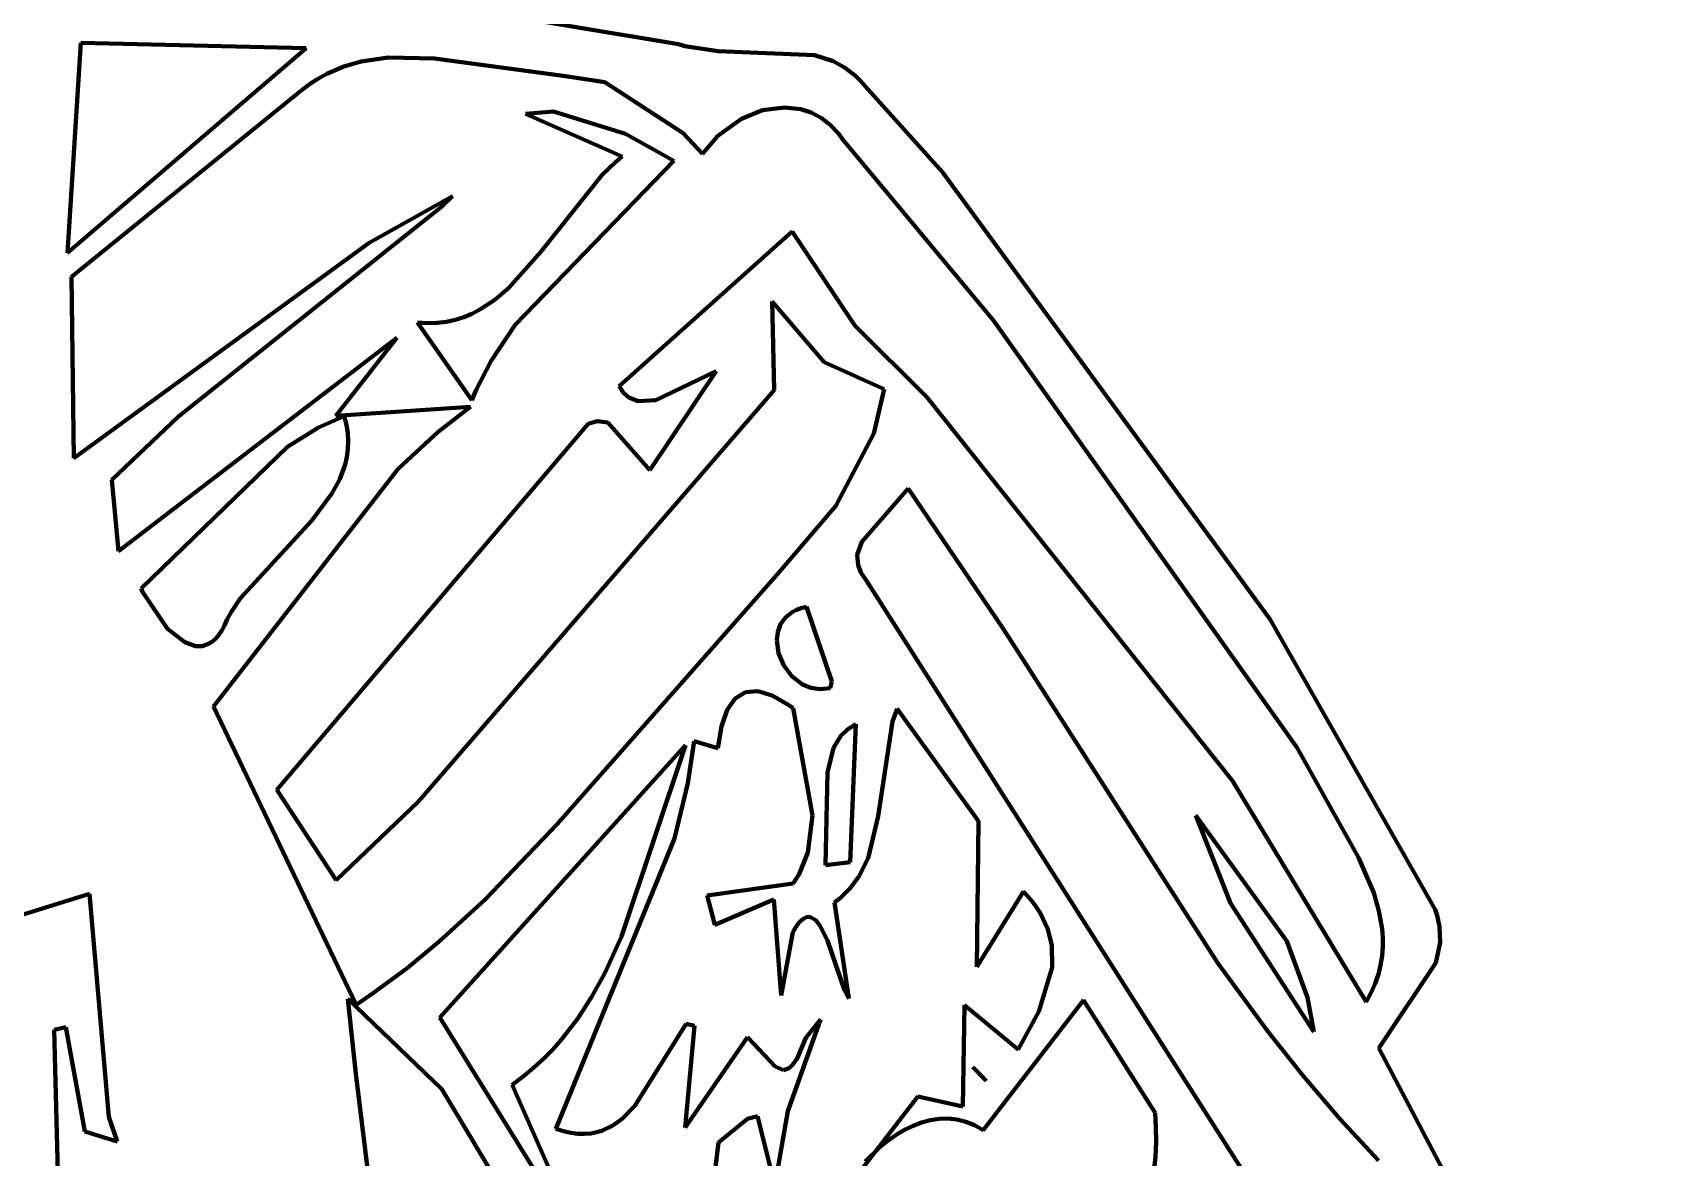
# Model space of a CAD drawing. Header units: millimetres. Extents: x 0 to 11.1, y 0 to 17.3.
# Drawn here: x 6.688 to 7.479, y 9.338 to 9.881 of the extents above; entities that cross this region are included whole.
import ezdxf

# ---------------------------------------------------------------- set-up
doc = ezdxf.new("R2010")
doc.units = ezdxf.units.MM
doc.layers.add('color#010101ff', color=7, linetype='CONTINUOUS', lineweight=100)
doc.layers.add('color#ffffffff', color=7, linetype='CONTINUOUS', lineweight=100)

msp = doc.modelspace()

# ---------------------------------------------------------------- linework, layer by layer
at = {"layer": 'color#010101ff'}
for p, q in [((6.90094, 9.89212), (6.99979, 9.87583)), ((6.71099, 9.87641), (6.7046, 9.775)), ((6.7046, 9.775), (6.81985, 9.87383)), ((6.81985, 9.87383), (6.71099, 9.87641)), ((6.99979, 9.87583), (7.00284, 9.87486)), ((7.00284, 9.87486), (7.01895, 9.87236)), ((7.01895, 9.87236), (7.06551, 9.87039)), ((6.83801, 9.86492), (6.82984, 9.86141)), ((6.84643, 9.86734), (6.83801, 9.86492)), ((6.85945, 9.86925), (6.84643, 9.86734)), ((6.88189, 9.86889), (6.85945, 9.86925)), ((6.9451, 9.86036), (6.88189, 9.86889)), ((7.06551, 9.87039), (7.07448, 9.86752)), ((7.07448, 9.86752), (7.08004, 9.86455)), ((7.08004, 9.86455), (7.0852, 9.86056)), ((6.82196, 9.8567), (6.81814, 9.85385)), ((6.82586, 9.85921), (6.82196, 9.8567)), ((6.82984, 9.86141), (6.82586, 9.85921)), ((6.96415, 9.85745), (6.9451, 9.86036)), ((7.00204, 9.83271), (6.96415, 9.85745)), ((7.0852, 9.86056), (7.08761, 9.85814)), ((7.08761, 9.85814), (7.08991, 9.85541)), ((6.81814, 9.85385), (6.70651, 9.76336)), ((7.08991, 9.85541), (7.12728, 9.81398)), ((6.92589, 9.84208), (6.93939, 9.84323)), ((6.97261, 9.82149), (6.92589, 9.84208)), ((6.93939, 9.84323), (6.97417, 9.83247)), ((7.04042, 9.84383), (7.03018, 9.83975)), ((7.05101, 9.84525), (7.04042, 9.84383)), ((7.05883, 9.84435), (7.05101, 9.84525)), ((7.06386, 9.84273), (7.05883, 9.84435)), ((7.06864, 9.84023), (7.06386, 9.84273)), ((7.07311, 9.83682), (7.06864, 9.84023)), ((6.97417, 9.83247), (6.99752, 9.81942)), ((7.01144, 9.82278), (7.00204, 9.83271)), ((7.03018, 9.83975), (7.01876, 9.83149)), ((7.0772, 9.83245), (7.07311, 9.83682)), ((7.07907, 9.82989), (7.0772, 9.83245)), ((7.01876, 9.83149), (7.01144, 9.82278)), ((7.15199, 9.74239), (7.07907, 9.82989)), ((6.99752, 9.81942), (6.92093, 9.74019)), ((6.96283, 9.81261), (6.96926, 9.81875)), ((6.96926, 9.81875), (6.97261, 9.82149)), ((6.93326, 9.77548), (6.96283, 9.81261)), ((7.12728, 9.81398), (7.28563, 9.59795)), ((6.85033, 9.7798), (6.89057, 9.80235)), ((6.89057, 9.80235), (6.88521, 9.79727)), ((6.88521, 9.79727), (6.7582, 9.696)), ((6.97102, 9.71057), (7.0547, 9.7853)), ((7.0547, 9.7853), (7.08489, 9.73997)), ((6.70756, 9.6759), (6.85033, 9.7798)), ((6.91776, 9.75811), (6.93326, 9.77548)), ((6.70651, 9.76336), (6.70756, 9.6759)), ((6.91099, 9.75236), (6.91776, 9.75811)), ((6.89602, 9.74397), (6.89997, 9.74562)), ((6.89997, 9.74562), (6.90377, 9.74758)), ((6.90377, 9.74758), (6.91099, 9.75236)), ((7.07011, 9.72221), (7.045, 9.75154)), ((7.045, 9.75154), (7.04593, 9.70869)), ((6.89995, 9.70389), (6.87369, 9.74137)), ((6.87369, 9.74137), (6.87853, 9.74106)), ((6.87853, 9.74106), (6.88318, 9.74119)), ((6.88318, 9.74119), (6.88763, 9.74173)), ((6.88763, 9.74173), (6.89191, 9.74267)), ((6.89191, 9.74267), (6.89602, 9.74397)), ((6.92093, 9.74019), (6.90933, 9.72284)), ((7.08489, 9.73997), (7.1199, 9.70515)), ((7.29875, 9.53597), (7.15199, 9.74239)), ((6.72914, 9.63102), (6.86371, 9.73388)), ((6.86371, 9.73388), (6.83428, 9.69634)), ((6.90933, 9.72284), (6.90206, 9.7088)), ((7.09907, 9.70917), (7.07011, 9.72221)), ((6.98594, 9.67006), (7.01794, 9.7178)), ((7.01794, 9.7178), (6.98877, 9.7038)), ((7.04593, 9.70869), (6.87405, 9.50997)), ((6.90206, 9.7088), (6.89995, 9.70389)), ((6.9732, 9.7074), (6.97102, 9.71057)), ((6.97576, 9.70518), (6.9732, 9.7074)), ((7.09418, 9.68769), (7.09907, 9.70917)), ((6.83428, 9.69634), (6.89929, 9.70068)), ((6.89929, 9.70068), (6.88364, 9.68858)), ((6.98021, 9.7034), (6.97576, 9.70518)), ((6.98877, 9.7038), (6.98021, 9.7034)), ((7.1199, 9.70515), (7.26744, 9.52002)), ((6.7582, 9.696), (6.72601, 9.66546)), ((6.80565, 9.51579), (6.95607, 9.69241)), ((6.82591, 9.69061), (6.8108, 9.68133)), ((6.83824, 9.69609), (6.82591, 9.69061)), ((6.83933, 9.69195), (6.83824, 9.69609)), ((6.83999, 9.68792), (6.83933, 9.69195)), ((6.95607, 9.69241), (6.96054, 9.69365)), ((6.96054, 9.69365), (6.96569, 9.69302)), ((6.96569, 9.69302), (6.98594, 9.67006)), ((6.84022, 9.68399), (6.83999, 9.68792)), ((6.84007, 9.68015), (6.84022, 9.68399)), ((6.88364, 9.68858), (6.86436, 9.67074)), ((7.07586, 9.65277), (7.09418, 9.68769)), ((6.8108, 9.68133), (6.7401, 9.61286)), ((6.8387, 9.67275), (6.83956, 9.67641)), ((6.83956, 9.67641), (6.84007, 9.68015)), ((6.86436, 9.67074), (6.77517, 9.55596)), ((6.83606, 9.66566), (6.8387, 9.67275)), ((6.72601, 9.66546), (6.72914, 9.63102)), ((6.82253, 9.64577), (6.83235, 9.65883)), ((6.83235, 9.65883), (6.83606, 9.66566)), ((7.11072, 9.66115), (7.08835, 9.63553)), ((7.15684, 9.59333), (7.11072, 9.66115)), ((7.0474, 9.61976), (7.07586, 9.65277)), ((6.78802, 9.60802), (6.82253, 9.64577)), ((7.08835, 9.63553), (7.08617, 9.62919)), ((7.08617, 9.62919), (7.08651, 9.62414)), ((6.94092, 9.49903), (7.0474, 9.61976)), ((7.08651, 9.62414), (7.0879, 9.62061)), ((7.0879, 9.62061), (7.09036, 9.61693)), ((6.7401, 9.61286), (6.74078, 9.61128)), ((6.74078, 9.61128), (6.75293, 9.59346)), ((7.09036, 9.61693), (7.47941, 9.00779)), ((6.78361, 9.60143), (6.78802, 9.60802)), ((7.05673, 9.60261), (7.05469, 9.60156)), ((7.05905, 9.60346), (7.05673, 9.60261)), ((7.06165, 9.60408), (7.05905, 9.60346)), ((7.07378, 9.56795), (7.06165, 9.60408)), ((6.77909, 9.5926), (6.78045, 9.59513)), ((6.78045, 9.59513), (6.78174, 9.59806)), ((6.78174, 9.59806), (6.78361, 9.60143)), ((7.04909, 9.59563), (7.04774, 9.59191)), ((7.05139, 9.59889), (7.04909, 9.59563)), ((7.05469, 9.60156), (7.05139, 9.59889)), ((7.28563, 9.59795), (7.36534, 9.45785)), ((6.75293, 9.59346), (6.76121, 9.58694)), ((6.76121, 9.58694), (6.76636, 9.58515)), ((6.77304, 9.5863), (6.77463, 9.58735)), ((6.77463, 9.58735), (6.77617, 9.58874)), ((6.77617, 9.58874), (6.77766, 9.59048)), ((6.77766, 9.59048), (6.77909, 9.5926)), ((7.04774, 9.59191), (7.04727, 9.58791)), ((7.04727, 9.58791), (7.0481, 9.58171)), ((7.26041, 9.43196), (7.15684, 9.59333)), ((6.76636, 9.58515), (6.76975, 9.58516)), ((6.76975, 9.58516), (6.77304, 9.5863)), ((7.0481, 9.58171), (7.05058, 9.57574)), ((7.05058, 9.57574), (7.05451, 9.57053)), ((7.03808, 9.56328), (7.03213, 9.56281)), ((7.04505, 9.56123), (7.03808, 9.56328)), ((7.05451, 9.57053), (7.0597, 9.56661)), ((7.0597, 9.56661), (7.06375, 9.56497)), ((7.06375, 9.56497), (7.06822, 9.56429)), ((7.06822, 9.56429), (7.07302, 9.56474)), ((7.07302, 9.56474), (7.07378, 9.56795)), ((6.77517, 9.55596), (6.84398, 9.41195)), ((7.02722, 9.55984), (7.02335, 9.55435)), ((7.03213, 9.56281), (7.02722, 9.55984)), ((7.05306, 9.55666), (7.04505, 9.56123)), ((7.05522, 9.55513), (7.05306, 9.55666)), ((7.06449, 9.50339), (7.05522, 9.55513)), ((7.02335, 9.55435), (7.0205, 9.54635)), ((7.0855, 9.54738), (7.08145, 9.54492)), ((7.0827, 9.48072), (7.0855, 9.54738)), ((7.10312, 9.54868), (7.09628, 9.50307)), ((7.10537, 9.55489), (7.10312, 9.54868)), ((7.14475, 9.50061), (7.10537, 9.55489)), ((7.0205, 9.54635), (7.0187, 9.53583)), ((7.07822, 9.54178), (7.07472, 9.53596)), ((7.08145, 9.54492), (7.07822, 9.54178)), ((7.00311, 9.5372), (6.88441, 9.4058)), ((6.97216, 9.44482), (7.00311, 9.5372)), ((7.00739, 9.53922), (7.00428, 9.51885)), ((7.0187, 9.53583), (7.00739, 9.53922)), ((7.07472, 9.53596), (7.07173, 9.52404)), ((7.32831, 9.48297), (7.29875, 9.53597)), ((7.07173, 9.52404), (7.07076, 9.47939)), ((6.83429, 9.47213), (6.80565, 9.51579)), ((7.00428, 9.51885), (6.99784, 9.49223)), ((7.26744, 9.52002), (7.33208, 9.41332)), ((6.87405, 9.50997), (6.83429, 9.47213)), ((7.06224, 9.4855), (7.06449, 9.50339)), ((7.09628, 9.50307), (7.09137, 9.48279)), ((7.14395, 9.43024), (7.14475, 9.50061)), ((7.24973, 9.50324), (7.26643, 9.461)), ((7.29362, 9.44266), (7.24973, 9.50324)), ((6.90631, 9.46273), (6.94092, 9.49903)), ((6.99784, 9.49223), (6.94044, 9.35195)), ((7.05812, 9.47505), (7.06224, 9.4855)), ((7.07076, 9.47939), (7.0827, 9.48072)), ((7.09137, 9.48279), (7.08693, 9.47379)), ((7.33567, 9.46596), (7.32831, 9.48297)), ((7.01356, 9.46466), (7.05515, 9.47045)), ((7.05515, 9.47045), (7.05812, 9.47505)), ((7.08295, 9.46838), (7.07799, 9.46353)), ((7.08693, 9.47379), (7.08295, 9.46838)), ((6.71511, 9.46546), (6.64417, 9.4434)), ((6.72446, 9.35778), (6.71511, 9.46546)), ((6.88417, 9.4424), (6.90631, 9.46273)), ((7.01736, 9.4506), (7.01356, 9.46466)), ((7.04578, 9.46281), (7.01736, 9.4506)), ((7.04944, 9.41641), (7.04578, 9.46281)), ((7.07799, 9.46353), (7.07511, 9.46135)), ((7.07511, 9.46135), (7.0821, 9.41501)), ((7.16646, 9.46659), (7.14395, 9.43024)), ((7.17101, 9.46147), (7.16646, 9.46659)), ((7.17459, 9.45629), (7.17101, 9.46147)), ((7.26643, 9.461), (7.3068, 9.39881)), ((7.33819, 9.45734), (7.33567, 9.46596)), ((7.0591, 9.45266), (7.05777, 9.45126)), ((7.06038, 9.45362), (7.0591, 9.45266)), ((7.06161, 9.45417), (7.06038, 9.45362)), ((7.0628, 9.45433), (7.06161, 9.45417)), ((7.06394, 9.45413), (7.0628, 9.45433)), ((7.0661, 9.45275), (7.06394, 9.45413)), ((7.0681, 9.45028), (7.0661, 9.45275)), ((7.17829, 9.44845), (7.17459, 9.45629)), ((7.33971, 9.44866), (7.33819, 9.45734)), ((7.36534, 9.45785), (7.36631, 9.45508)), ((7.36631, 9.45508), (7.36753, 9.44968)), ((6.96412, 9.42717), (6.97216, 9.44482)), ((7.05494, 9.44701), (7.04944, 9.41641)), ((7.05638, 9.44938), (7.05494, 9.44701)), ((7.05777, 9.45126), (7.05638, 9.44938)), ((7.07171, 9.44289), (7.0681, 9.45028)), ((7.18017, 9.44052), (7.17829, 9.44845)), ((7.34003, 9.44429), (7.33971, 9.44866)), ((7.34003, 9.43991), (7.34003, 9.44429)), ((7.36753, 9.44968), (7.36778, 9.44194)), ((6.86864, 9.42964), (6.88417, 9.4424)), ((7.07999, 9.41895), (7.07171, 9.44289)), ((7.18023, 9.42989), (7.18017, 9.44052)), ((7.30368, 9.41538), (7.29362, 9.44266)), ((7.33969, 9.43551), (7.34003, 9.43991)), ((7.36778, 9.44194), (7.3656, 9.4322)), ((6.8524, 9.41764), (6.86864, 9.42964)), ((7.17387, 9.4086), (7.18023, 9.42989)), ((7.28459, 9.39893), (7.26041, 9.43196)), ((7.3379, 9.42668), (7.33899, 9.4311)), ((7.3656, 9.4322), (7.33816, 9.39096)), ((7.33899, 9.4311), (7.33969, 9.43551)), ((6.95797, 9.41593), (6.96412, 9.42717)), ((7.33447, 9.41778), (7.3364, 9.42224)), ((7.3364, 9.42224), (7.3379, 9.42668)), ((6.83998, 9.41478), (6.84389, 9.3786)), ((6.8855, 9.37113), (6.83998, 9.41478)), ((6.84398, 9.41195), (6.8524, 9.41764)), ((6.95105, 9.40523), (6.95797, 9.41593)), ((7.0814, 9.41608), (7.07999, 9.41895)), ((7.0821, 9.41501), (7.0814, 9.41608)), ((7.19543, 9.41412), (7.14703, 9.35143)), ((7.23002, 9.35983), (7.19543, 9.41412)), ((7.3068, 9.39881), (7.30368, 9.41538)), ((7.33208, 9.41332), (7.33447, 9.41778)), ((6.88441, 9.4058), (6.9564, 9.2898)), ((6.94328, 9.39516), (6.95105, 9.40523)), ((7.06838, 9.40486), (7.0526, 9.36055)), ((7.06135, 9.39593), (7.06838, 9.40486)), ((7.13713, 9.36279), (7.13798, 9.41171)), ((7.13798, 9.41171), (7.16391, 9.39027)), ((7.16391, 9.39027), (7.17387, 9.4086)), ((6.69816, 9.39982), (6.70372, 9.40119)), ((6.70212, 9.23827), (6.69816, 9.39982)), ((6.70372, 9.40119), (6.71295, 9.3507)), ((6.97868, 9.36309), (7.00346, 9.4028)), ((7.00746, 9.40176), (7.00305, 9.35262)), ((7.00346, 9.4028), (7.00746, 9.40176)), ((7.30154, 9.37756), (7.28459, 9.39893)), ((6.93453, 9.3858), (6.93903, 9.39038)), ((6.93903, 9.39038), (6.94328, 9.39516)), ((7.00305, 9.35262), (7.03307, 9.39636)), ((7.03307, 9.39636), (7.04652, 9.38209)), ((7.05705, 9.38593), (7.06135, 9.39593)), ((7.33816, 9.39096), (7.37528, 9.32033)), ((6.9247, 9.37725), (6.92975, 9.38142)), ((6.92975, 9.38142), (6.93453, 9.3858)), ((7.04652, 9.38209), (7.05057, 9.3803)), ((7.05057, 9.3803), (7.05321, 9.3813)), ((7.05321, 9.3813), (7.05508, 9.3831)), ((7.05508, 9.3831), (7.05705, 9.38593)), ((7.14203, 9.38188), (7.14581, 9.37796)), ((7.14846, 9.37521), (7.14203, 9.38188)), ((6.84389, 9.3786), (6.87527, 9.12505)), ((6.91934, 9.37331), (6.9247, 9.37725)), ((6.9564, 9.2898), (6.91934, 9.37331)), ((7.14581, 9.37796), (7.14846, 9.37521)), ((7.31928, 9.3568), (7.30154, 9.37756)), ((7.05109, 9.09548), (6.8855, 9.37113)), ((7.03912, 9.26907), (7.1154, 9.36757)), ((7.1154, 9.36757), (7.13713, 9.36279)), ((6.72851, 9.34585), (6.72446, 9.35778)), ((6.97259, 9.35683), (6.97868, 9.36309)), ((7.03793, 9.35814), (7.03306, 9.35691)), ((7.04632, 9.32469), (7.03793, 9.35814)), ((7.0526, 9.36055), (7.04632, 9.32469)), ((7.23045, 9.35269), (7.23002, 9.35983)), ((6.71295, 9.3507), (6.72851, 9.34585)), ((6.94044, 9.35195), (6.94419, 9.35083)), ((6.94419, 9.35083), (6.94775, 9.35008)), ((6.94775, 9.35008), (6.95113, 9.34968)), ((6.95113, 9.34968), (6.95433, 9.3496)), ((6.95433, 9.3496), (6.95737, 9.34984)), ((6.95737, 9.34984), (6.96025, 9.35037)), ((6.96025, 9.35037), (6.96298, 9.35118)), ((6.96298, 9.35118), (6.96803, 9.35356)), ((6.96803, 9.35356), (6.97259, 9.35683)), ((7.03306, 9.35691), (7.01904, 9.34548)), ((7.10897, 9.35149), (7.10495, 9.34909)), ((7.11308, 9.35351), (7.10897, 9.35149)), ((7.11725, 9.35509), (7.11308, 9.35351)), ((7.12147, 9.35622), (7.11725, 9.35509)), ((7.12572, 9.35686), (7.12147, 9.35622)), ((7.13, 9.35696), (7.12572, 9.35686)), ((7.13428, 9.35651), (7.13, 9.35696)), ((7.13856, 9.35546), (7.13428, 9.35651)), ((7.14281, 9.35378), (7.13856, 9.35546)), ((7.14703, 9.35143), (7.14281, 9.35378)), ((7.23052, 9.34564), (7.23045, 9.35269)), ((7.33793, 9.33676), (7.31928, 9.3568)), ((7.01904, 9.34548), (7.01648, 9.32415)), ((7.09719, 9.34326), (7.08992, 9.33628)), ((7.10101, 9.34634), (7.09719, 9.34326)), ((7.10495, 9.34909), (7.10101, 9.34634)), ((7.23026, 9.33868), (7.23052, 9.34564)), ((7.22878, 9.32501), (7.23026, 9.33868))]:
    msp.add_line(p, q, dxfattribs=at)
at = {"layer": 'color#ffffffff'}
for p, q in [((6.99979, 9.87583), (6.90094, 9.89212)), ((6.7046, 9.775), (6.71099, 9.87641)), ((6.81985, 9.87383), (6.7046, 9.775)), ((6.71099, 9.87641), (6.81985, 9.87383)), ((7.00284, 9.87486), (6.99979, 9.87583)), ((7.01895, 9.87236), (7.00284, 9.87486)), ((7.06551, 9.87039), (7.01895, 9.87236)), ((6.82984, 9.86141), (6.83801, 9.86492)), ((6.83801, 9.86492), (6.84643, 9.86734)), ((6.84643, 9.86734), (6.85945, 9.86925)), ((6.85945, 9.86925), (6.88189, 9.86889)), ((6.88189, 9.86889), (6.9451, 9.86036)), ((7.07448, 9.86752), (7.06551, 9.87039)), ((7.08004, 9.86455), (7.07448, 9.86752)), ((7.0852, 9.86056), (7.08004, 9.86455)), ((6.81814, 9.85385), (6.82196, 9.8567)), ((6.82196, 9.8567), (6.82586, 9.85921)), ((6.82586, 9.85921), (6.82984, 9.86141)), ((6.9451, 9.86036), (6.96415, 9.85745)), ((6.96415, 9.85745), (7.00204, 9.83271)), ((7.08761, 9.85814), (7.0852, 9.86056)), ((7.08991, 9.85541), (7.08761, 9.85814)), ((6.70651, 9.76336), (6.81814, 9.85385)), ((7.12728, 9.81398), (7.08991, 9.85541)), ((6.93939, 9.84323), (6.92589, 9.84208)), ((6.92589, 9.84208), (6.97261, 9.82149)), ((6.97417, 9.83247), (6.93939, 9.84323)), ((7.03018, 9.83975), (7.04042, 9.84383)), ((7.04042, 9.84383), (7.05101, 9.84525)), ((7.05101, 9.84525), (7.05883, 9.84435)), ((7.05883, 9.84435), (7.06386, 9.84273)), ((7.06386, 9.84273), (7.06864, 9.84023)), ((7.06864, 9.84023), (7.07311, 9.83682)), ((6.99752, 9.81942), (6.97417, 9.83247)), ((7.00204, 9.83271), (7.01144, 9.82278)), ((7.01876, 9.83149), (7.03018, 9.83975)), ((7.07311, 9.83682), (7.0772, 9.83245)), ((7.0772, 9.83245), (7.07907, 9.82989)), ((7.01144, 9.82278), (7.01876, 9.83149)), ((7.07907, 9.82989), (7.15199, 9.74239)), ((6.92093, 9.74019), (6.99752, 9.81942)), ((6.96926, 9.81875), (6.96283, 9.81261)), ((6.97261, 9.82149), (6.96926, 9.81875)), ((6.96283, 9.81261), (6.93326, 9.77548)), ((7.28563, 9.59795), (7.12728, 9.81398)), ((6.89057, 9.80235), (6.85033, 9.7798)), ((6.88521, 9.79727), (6.89057, 9.80235)), ((6.7582, 9.696), (6.88521, 9.79727)), ((7.0547, 9.7853), (6.97102, 9.71057)), ((7.08489, 9.73997), (7.0547, 9.7853)), ((6.85033, 9.7798), (6.70756, 9.6759)), ((6.93326, 9.77548), (6.91776, 9.75811)), ((6.70756, 9.6759), (6.70651, 9.76336)), ((6.91776, 9.75811), (6.91099, 9.75236)), ((6.89997, 9.74562), (6.89602, 9.74397)), ((6.90377, 9.74758), (6.89997, 9.74562)), ((6.91099, 9.75236), (6.90377, 9.74758)), ((7.04593, 9.70869), (7.045, 9.75154)), ((7.045, 9.75154), (7.07011, 9.72221)), ((6.87853, 9.74106), (6.87369, 9.74137)), ((6.87369, 9.74137), (6.89995, 9.70389)), ((6.88318, 9.74119), (6.87853, 9.74106)), ((6.88763, 9.74173), (6.88318, 9.74119)), ((6.89191, 9.74267), (6.88763, 9.74173)), ((6.89602, 9.74397), (6.89191, 9.74267)), ((6.90933, 9.72284), (6.92093, 9.74019)), ((7.1199, 9.70515), (7.08489, 9.73997)), ((7.15199, 9.74239), (7.29875, 9.53597)), ((6.86371, 9.73388), (6.72914, 9.63102)), ((6.83428, 9.69634), (6.86371, 9.73388)), ((6.90206, 9.7088), (6.90933, 9.72284)), ((7.07011, 9.72221), (7.09907, 9.70917)), ((7.01794, 9.7178), (6.98594, 9.67006)), ((6.98877, 9.7038), (7.01794, 9.7178)), ((6.87405, 9.50997), (7.04593, 9.70869)), ((6.89995, 9.70389), (6.90206, 9.7088)), ((6.97102, 9.71057), (6.9732, 9.7074)), ((6.9732, 9.7074), (6.97576, 9.70518)), ((7.09907, 9.70917), (7.09418, 9.68769)), ((6.89929, 9.70068), (6.83428, 9.69634)), ((6.88364, 9.68858), (6.89929, 9.70068)), ((6.97576, 9.70518), (6.98021, 9.7034)), ((6.98021, 9.7034), (6.98877, 9.7038)), ((7.26744, 9.52002), (7.1199, 9.70515)), ((6.72601, 9.66546), (6.7582, 9.696)), ((6.95607, 9.69241), (6.80565, 9.51579)), ((6.8108, 9.68133), (6.82591, 9.69061)), ((6.82591, 9.69061), (6.83824, 9.69609)), ((6.83824, 9.69609), (6.83933, 9.69195)), ((6.83933, 9.69195), (6.83999, 9.68792)), ((6.96054, 9.69365), (6.95607, 9.69241)), ((6.96569, 9.69302), (6.96054, 9.69365)), ((6.98594, 9.67006), (6.96569, 9.69302)), ((6.83999, 9.68792), (6.84022, 9.68399)), ((6.84022, 9.68399), (6.84007, 9.68015)), ((6.86436, 9.67074), (6.88364, 9.68858)), ((7.09418, 9.68769), (7.07586, 9.65277)), ((6.7401, 9.61286), (6.8108, 9.68133)), ((6.83956, 9.67641), (6.8387, 9.67275)), ((6.84007, 9.68015), (6.83956, 9.67641)), ((6.77517, 9.55596), (6.86436, 9.67074)), ((6.8387, 9.67275), (6.83606, 9.66566)), ((6.72914, 9.63102), (6.72601, 9.66546)), ((6.83235, 9.65883), (6.82253, 9.64577)), ((6.83606, 9.66566), (6.83235, 9.65883)), ((7.08835, 9.63553), (7.11072, 9.66115)), ((7.11072, 9.66115), (7.15684, 9.59333)), ((7.07586, 9.65277), (7.0474, 9.61976)), ((6.82253, 9.64577), (6.78802, 9.60802)), ((7.08617, 9.62919), (7.08835, 9.63553)), ((7.08651, 9.62414), (7.08617, 9.62919)), ((7.0474, 9.61976), (6.94092, 9.49903)), ((7.0879, 9.62061), (7.08651, 9.62414)), ((7.09036, 9.61693), (7.0879, 9.62061)), ((6.74078, 9.61128), (6.7401, 9.61286)), ((6.75293, 9.59346), (6.74078, 9.61128)), ((7.47941, 9.00779), (7.09036, 9.61693)), ((6.78802, 9.60802), (6.78361, 9.60143)), ((7.05469, 9.60156), (7.05673, 9.60261)), ((7.05673, 9.60261), (7.05905, 9.60346)), ((7.05905, 9.60346), (7.06165, 9.60408)), ((7.06165, 9.60408), (7.07378, 9.56795)), ((6.78045, 9.59513), (6.77909, 9.5926)), ((6.78174, 9.59806), (6.78045, 9.59513)), ((6.78361, 9.60143), (6.78174, 9.59806)), ((7.04774, 9.59191), (7.04909, 9.59563)), ((7.04909, 9.59563), (7.05139, 9.59889)), ((7.05139, 9.59889), (7.05469, 9.60156)), ((7.36534, 9.45785), (7.28563, 9.59795)), ((6.76121, 9.58694), (6.75293, 9.59346)), ((6.76636, 9.58515), (6.76121, 9.58694)), ((6.77463, 9.58735), (6.77304, 9.5863)), ((6.77617, 9.58874), (6.77463, 9.58735)), ((6.77766, 9.59048), (6.77617, 9.58874)), ((6.77909, 9.5926), (6.77766, 9.59048)), ((7.04727, 9.58791), (7.04774, 9.59191)), ((7.0481, 9.58171), (7.04727, 9.58791)), ((7.15684, 9.59333), (7.26041, 9.43196)), ((6.76975, 9.58516), (6.76636, 9.58515)), ((6.77304, 9.5863), (6.76975, 9.58516)), ((7.05058, 9.57574), (7.0481, 9.58171)), ((7.05451, 9.57053), (7.05058, 9.57574)), ((7.03213, 9.56281), (7.03808, 9.56328)), ((7.03808, 9.56328), (7.04505, 9.56123)), ((7.0597, 9.56661), (7.05451, 9.57053)), ((7.06375, 9.56497), (7.0597, 9.56661)), ((7.06822, 9.56429), (7.06375, 9.56497)), ((7.07302, 9.56474), (7.06822, 9.56429)), ((7.07378, 9.56795), (7.07302, 9.56474)), ((6.84398, 9.41195), (6.77517, 9.55596)), ((7.02335, 9.55435), (7.02722, 9.55984)), ((7.02722, 9.55984), (7.03213, 9.56281)), ((7.04505, 9.56123), (7.05306, 9.55666)), ((7.05306, 9.55666), (7.05522, 9.55513)), ((7.05522, 9.55513), (7.06449, 9.50339)), ((7.0205, 9.54635), (7.02335, 9.55435)), ((7.08145, 9.54492), (7.0855, 9.54738)), ((7.0855, 9.54738), (7.0827, 9.48072)), ((7.09628, 9.50307), (7.10312, 9.54868)), ((7.10312, 9.54868), (7.10537, 9.55489)), ((7.10537, 9.55489), (7.14475, 9.50061)), ((7.0187, 9.53583), (7.0205, 9.54635)), ((7.07472, 9.53596), (7.07822, 9.54178)), ((7.07822, 9.54178), (7.08145, 9.54492)), ((6.88441, 9.4058), (7.00311, 9.5372)), ((7.00311, 9.5372), (6.97216, 9.44482)), ((7.00428, 9.51885), (7.00739, 9.53922)), ((7.00739, 9.53922), (7.0187, 9.53583)), ((7.07173, 9.52404), (7.07472, 9.53596)), ((7.29875, 9.53597), (7.32831, 9.48297)), ((7.07076, 9.47939), (7.07173, 9.52404)), ((6.80565, 9.51579), (6.83429, 9.47213)), ((6.99784, 9.49223), (7.00428, 9.51885)), ((7.33208, 9.41332), (7.26744, 9.52002)), ((6.83429, 9.47213), (6.87405, 9.50997)), ((7.06449, 9.50339), (7.06224, 9.4855)), ((7.09137, 9.48279), (7.09628, 9.50307)), ((7.14475, 9.50061), (7.14395, 9.43024)), ((7.24973, 9.50324), (7.29362, 9.44266)), ((7.26643, 9.461), (7.24973, 9.50324)), ((6.94092, 9.49903), (6.90631, 9.46273)), ((6.94044, 9.35195), (6.99784, 9.49223)), ((7.06224, 9.4855), (7.05812, 9.47505)), ((7.0827, 9.48072), (7.07076, 9.47939)), ((7.08693, 9.47379), (7.09137, 9.48279)), ((7.32831, 9.48297), (7.33567, 9.46596)), ((7.05515, 9.47045), (7.01356, 9.46466)), ((7.05812, 9.47505), (7.05515, 9.47045)), ((7.07799, 9.46353), (7.08295, 9.46838)), ((7.08295, 9.46838), (7.08693, 9.47379)), ((6.64417, 9.4434), (6.71511, 9.46546)), ((6.71511, 9.46546), (6.72446, 9.35778)), ((6.90631, 9.46273), (6.88417, 9.4424)), ((7.01356, 9.46466), (7.01736, 9.4506)), ((7.01736, 9.4506), (7.04578, 9.46281)), ((7.04578, 9.46281), (7.04944, 9.41641)), ((7.07511, 9.46135), (7.07799, 9.46353)), ((7.0821, 9.41501), (7.07511, 9.46135)), ((7.14395, 9.43024), (7.16646, 9.46659)), ((7.16646, 9.46659), (7.17101, 9.46147)), ((7.17101, 9.46147), (7.17459, 9.45629)), ((7.3068, 9.39881), (7.26643, 9.461)), ((7.33567, 9.46596), (7.33819, 9.45734)), ((7.05777, 9.45126), (7.0591, 9.45266)), ((7.0591, 9.45266), (7.06038, 9.45362)), ((7.06038, 9.45362), (7.06161, 9.45417)), ((7.06161, 9.45417), (7.0628, 9.45433)), ((7.0628, 9.45433), (7.06394, 9.45413)), ((7.06394, 9.45413), (7.0661, 9.45275)), ((7.0661, 9.45275), (7.0681, 9.45028)), ((7.17459, 9.45629), (7.17829, 9.44845)), ((7.33819, 9.45734), (7.33971, 9.44866)), ((7.36631, 9.45508), (7.36534, 9.45785)), ((7.36753, 9.44968), (7.36631, 9.45508)), ((6.97216, 9.44482), (6.96412, 9.42717)), ((7.04944, 9.41641), (7.05494, 9.44701)), ((7.05494, 9.44701), (7.05638, 9.44938)), ((7.05638, 9.44938), (7.05777, 9.45126)), ((7.0681, 9.45028), (7.07171, 9.44289)), ((7.17829, 9.44845), (7.18017, 9.44052)), ((7.33971, 9.44866), (7.34003, 9.44429)), ((7.34003, 9.44429), (7.34003, 9.43991)), ((7.36778, 9.44194), (7.36753, 9.44968)), ((6.88417, 9.4424), (6.86864, 9.42964)), ((7.07171, 9.44289), (7.07999, 9.41895)), ((7.18017, 9.44052), (7.18023, 9.42989)), ((7.29362, 9.44266), (7.30368, 9.41538)), ((7.34003, 9.43991), (7.33969, 9.43551)), ((7.3656, 9.4322), (7.36778, 9.44194)), ((6.86864, 9.42964), (6.8524, 9.41764)), ((7.18023, 9.42989), (7.17387, 9.4086)), ((7.26041, 9.43196), (7.28459, 9.39893)), ((7.33899, 9.4311), (7.3379, 9.42668)), ((7.33816, 9.39096), (7.3656, 9.4322)), ((7.33969, 9.43551), (7.33899, 9.4311)), ((6.96412, 9.42717), (6.95797, 9.41593)), ((7.3364, 9.42224), (7.33447, 9.41778)), ((7.3379, 9.42668), (7.3364, 9.42224)), ((6.83998, 9.41478), (6.8855, 9.37113)), ((6.84389, 9.3786), (6.83998, 9.41478)), ((6.8524, 9.41764), (6.84398, 9.41195)), ((6.95797, 9.41593), (6.95105, 9.40523)), ((7.07999, 9.41895), (7.0814, 9.41608)), ((7.0814, 9.41608), (7.0821, 9.41501)), ((7.14703, 9.35143), (7.19543, 9.41412)), ((7.19543, 9.41412), (7.23002, 9.35983)), ((7.30368, 9.41538), (7.3068, 9.39881)), ((7.33447, 9.41778), (7.33208, 9.41332)), ((6.9564, 9.2898), (6.88441, 9.4058)), ((6.95105, 9.40523), (6.94328, 9.39516)), ((7.0526, 9.36055), (7.06838, 9.40486)), ((7.06838, 9.40486), (7.06135, 9.39593)), ((7.13798, 9.41171), (7.13713, 9.36279)), ((7.16391, 9.39027), (7.13798, 9.41171)), ((7.17387, 9.4086), (7.16391, 9.39027)), ((6.70372, 9.40119), (6.69816, 9.39982)), ((6.69816, 9.39982), (6.70212, 9.23827)), ((6.71295, 9.3507), (6.70372, 9.40119)), ((7.00346, 9.4028), (6.97868, 9.36309)), ((7.00305, 9.35262), (7.00746, 9.40176)), ((7.00746, 9.40176), (7.00346, 9.4028)), ((7.28459, 9.39893), (7.30154, 9.37756)), ((6.93903, 9.39038), (6.93453, 9.3858)), ((6.94328, 9.39516), (6.93903, 9.39038)), ((7.03307, 9.39636), (7.00305, 9.35262)), ((7.04652, 9.38209), (7.03307, 9.39636)), ((7.06135, 9.39593), (7.05705, 9.38593)), ((7.37528, 9.32033), (7.33816, 9.39096)), ((6.92975, 9.38142), (6.9247, 9.37725)), ((6.93453, 9.3858), (6.92975, 9.38142)), ((7.05057, 9.3803), (7.04652, 9.38209)), ((7.05321, 9.3813), (7.05057, 9.3803)), ((7.05508, 9.3831), (7.05321, 9.3813)), ((7.05705, 9.38593), (7.05508, 9.3831)), ((7.14203, 9.38188), (7.14846, 9.37521)), ((7.14581, 9.37796), (7.14203, 9.38188)), ((6.87527, 9.12505), (6.84389, 9.3786)), ((6.9247, 9.37725), (6.91934, 9.37331)), ((6.91934, 9.37331), (6.9564, 9.2898)), ((7.14846, 9.37521), (7.14581, 9.37796)), ((7.30154, 9.37756), (7.31928, 9.3568)), ((6.8855, 9.37113), (7.05109, 9.09548)), ((7.1154, 9.36757), (7.03912, 9.26907)), ((7.13713, 9.36279), (7.1154, 9.36757)), ((6.72446, 9.35778), (6.72851, 9.34585)), ((6.97868, 9.36309), (6.97259, 9.35683)), ((7.03306, 9.35691), (7.03793, 9.35814)), ((7.03793, 9.35814), (7.04632, 9.32469)), ((7.04632, 9.32469), (7.0526, 9.36055)), ((7.23002, 9.35983), (7.23045, 9.35269)), ((6.72851, 9.34585), (6.71295, 9.3507)), ((6.94419, 9.35083), (6.94044, 9.35195)), ((6.94775, 9.35008), (6.94419, 9.35083)), ((6.95113, 9.34968), (6.94775, 9.35008)), ((6.95433, 9.3496), (6.95113, 9.34968)), ((6.95737, 9.34984), (6.95433, 9.3496)), ((6.96025, 9.35037), (6.95737, 9.34984)), ((6.96298, 9.35118), (6.96025, 9.35037)), ((6.96803, 9.35356), (6.96298, 9.35118)), ((6.97259, 9.35683), (6.96803, 9.35356)), ((7.01904, 9.34548), (7.03306, 9.35691)), ((7.10495, 9.34909), (7.10897, 9.35149)), ((7.10897, 9.35149), (7.11308, 9.35351)), ((7.11308, 9.35351), (7.11725, 9.35509)), ((7.11725, 9.35509), (7.12147, 9.35622)), ((7.12147, 9.35622), (7.12572, 9.35686)), ((7.12572, 9.35686), (7.13, 9.35696)), ((7.13, 9.35696), (7.13428, 9.35651)), ((7.13428, 9.35651), (7.13856, 9.35546)), ((7.13856, 9.35546), (7.14281, 9.35378)), ((7.14281, 9.35378), (7.14703, 9.35143)), ((7.23045, 9.35269), (7.23052, 9.34564)), ((7.31928, 9.3568), (7.33793, 9.33676)), ((7.01648, 9.32415), (7.01904, 9.34548)), ((7.08992, 9.33628), (7.09719, 9.34326)), ((7.09719, 9.34326), (7.10101, 9.34634)), ((7.10101, 9.34634), (7.10495, 9.34909)), ((7.23052, 9.34564), (7.23026, 9.33868)), ((7.23026, 9.33868), (7.22878, 9.32501))]:
    msp.add_line(p, q, dxfattribs=at)

doc.saveas('drawing.dxf')
